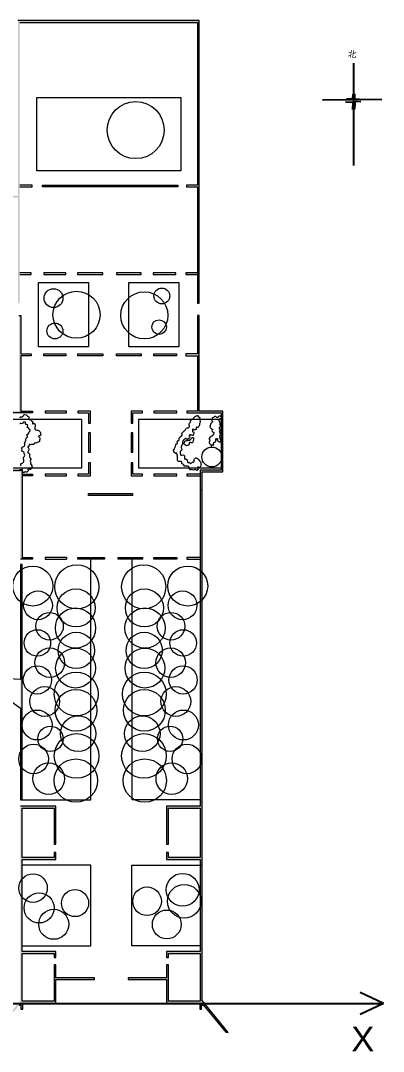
# Model space of a CAD drawing. Header units: millimetres. Extents: x 649586 to 788004, y 156365 to 293101.
# Drawn here: x 740442 to 788004, y 157340 to 292467 of the extents above; entities that cross this region are included whole.
import ezdxf

# ---------------------------------------------------------------- set-up
doc = ezdxf.new("R2010")
doc.units = ezdxf.units.MM
for name, color, linetype in [('archi', 7, 'Continuous'), ('rock', 30, 'Continuous'), ('坐标系', 7, 'Continuous'), ('比例尺、指北针', 7, 'Continuous')]:
    doc.layers.add(name, color=color, linetype=linetype)
for name, color, linetype, lineweight in [('archiw', 255, 'Continuous', 0), ('plant', 90, 'Continuous', 0), ('road', 50, 'Continuous', 0)]:
    doc.layers.add(name, color=color, linetype=linetype, lineweight=lineweight)
doc.styles.get("Standard").update_dxf_attribs({"font": 'arial.ttf'})

msp = doc.modelspace()

# ---------------------------------------------------------------- hatches: boundary and pattern name
at = {"layer": 'archiw', "lineweight": 15}
h = msp.add_hatch(color=0, dxfattribs=at)
h.dxf.hatch_style = 1
h.paths.add_polyline_path([(661537, 169234), (661298, 169215), (661383, 168167), (661622, 168187)])
h.paths.add_polyline_path([(661817, 184138), (661577, 184127), (661602, 183578), (661842, 183588)])
h.paths.add_polyline_path([(661769, 185224), (661529, 185213), (661552, 184686), (661792, 184697)])
h.paths.add_polyline_path([(661125, 192974), (661365, 192988), (661314, 193881), (661074, 193868)])
h.paths.add_polyline_path([(661186, 196156), (660946, 196142), (660992, 195335), (661231, 195349)])
h.paths.add_polyline_path([(763625, 292227), (763625, 259422), (762122, 259422), (762122, 259182), (763625, 259182), (763625, 255406), (763865, 255406), (763865, 292227), (763865, 292467), (740086, 292467), (740086, 292227), (740086, 269506), (726598, 269506), (726598, 269035), (724257, 269035), (724257, 284312), (704266, 284312), (704266, 279065), (668998, 279065), (667715, 277743), (665356, 262079), (663663, 258059), (663663, 234492), (660462, 230565), (653640, 230565), (653640, 207333), (657864, 207333), (657864, 201885), (660763, 201885), (660872, 197588), (656789, 197450), (657658, 181179), (660398, 181179), (661138, 171221), (657138, 170775), (657576, 163625), (702454, 162314), (703246, 163037), (704943, 162990), (707445, 162920), (707452, 163160), (705189, 163223), (705263, 165876), (705270, 166116), (705315, 167725), (707292, 167670), (707298, 167909), (706089, 167943), (706115, 168857), (705875, 168863), (705849, 167950), (705081, 167971), (704949, 163230), (703156, 163280), (702364, 162556), (661981, 163737), (661886, 164916), (661646, 164897), (661739, 163744), (657802, 163859), (657629, 166687), (660311, 166936), (660288, 167175), (657614, 166927), (657391, 170562), (661156, 170981), (661240, 169934), (661479, 169953), (661394, 171008), (660639, 181179), (661950, 181179), (661931, 181589), (661692, 181578), (661699, 181419), (660621, 181419), (657886, 181419), (657669, 185465), (659444, 185526), (659664, 182433), (661649, 182522), (661660, 182289), (661899, 182300), (661870, 182963), (661630, 182953), (661639, 182762), (659887, 182684), (659667, 185773), (657657, 185705), (657580, 187139), (661433, 187344), (661446, 187062), (661686, 187072), (661662, 187597), (657567, 187378), (657431, 189926), (661524, 190161), (661424, 191931), (661185, 191918), (661271, 190387), (657419, 190166), (657042, 197218), (660878, 197348), (660894, 197064), (661133, 197077), (661118, 197356), (660997, 202125), (658104, 202125), (658104, 207573), (653880, 207573), (653880, 230325), (660576, 230325), (663903, 234407), (663903, 258011), (665589, 262013), (667941, 277631), (669100, 278825), (704266, 278825), (704266, 254756), (702638, 254756), (702638, 254516), (702638, 253640), (702878, 253640), (702878, 254516), (704266, 254516), (704266, 251633), (704506, 251633), (704506, 265403), (724017, 265403), (724017, 251681), (724257, 251681), (724257, 252385), (725370, 252385), (725370, 252625), (724257, 252625), (724257, 265883), (724017, 265883), (724017, 265643), (704506, 265643), (704506, 278825), (704506, 284072), (724017, 284072), (724017, 268795), (724017, 267474), (724257, 267474), (724257, 268181), (724497, 268181), (724497, 268795), (726598, 268795), (726598, 252382), (727078, 252382), (727078, 252622), (726838, 252622), (726838, 269266), (740086, 269266), (740086, 255406), (740326, 255406), (740326, 292227)])
h = msp.add_hatch(color=0, dxfattribs=at)
h.dxf.hatch_style = 1
h.paths.add_polyline_path([(763625, 292227), (763625, 259182), (763625, 255406), (763865, 255406), (763865, 292227), (763865, 292467), (740086, 292467), (740086, 292227), (740086, 255406), (740326, 255406), (740326, 259182), (740326, 292227)])
h = msp.add_hatch(color=0, dxfattribs=at)
h.dxf.hatch_style = 1
h.paths.add_polyline_path([(740662, 232779), (740662, 233019), (740662, 233306), (740662, 233546), (737465, 233546), (737465, 241038), (740463, 241038), (740463, 241278), (740463, 253800), (740223, 253800), (740223, 241278), (737225, 241252), (737225, 233280), (740422, 233306), (740422, 221849), (740662, 221849), (740662, 222089)])
h = msp.add_hatch(color=0, dxfattribs=at)
h.dxf.hatch_style = 1
h.paths.add_polyline_path([(763625, 253800), (763625, 241038), (766722, 241038), (766722, 233546), (763990, 233546), (763990, 233306), (763990, 233019), (763990, 232779), (763990, 230935), (764230, 230935), (764230, 233306), (766962, 233306), (766962, 241278), (763865, 241278), (763865, 253800)])
h = msp.add_hatch(color=0, dxfattribs=at)
h.dxf.hatch_style = 1
h.paths.add_polyline_path([(755126, 230455), (749343, 230455), (749343, 230215), (755126, 230215)])
h = msp.add_hatch(color=0, dxfattribs=at)
h.dxf.hatch_style = 1
h.paths.add_polyline_path([(763990, 230935), (763990, 189484), (759577, 189484), (759577, 184523), (759817, 184523), (759817, 189244), (763990, 189244), (763990, 182749), (759817, 182749), (759817, 183411), (759577, 183411), (759577, 182509), (763990, 182509), (763990, 170429), (759577, 170429), (759577, 169639), (759817, 169639), (759817, 170189), (763990, 170189), (763990, 163902), (759817, 163902), (759817, 168699), (759577, 168699), (759577, 167003), (754531, 167003), (754531, 166763), (759577, 166763), (759577, 163662), (763934, 163662), (763934, 162896), (764174, 162896), (764174, 163391), (764414, 163391), (767343, 159838), (767660, 159830), (764230, 163992), (764230, 189484), (764230, 230935)])
h = msp.add_hatch(color=0, dxfattribs=at)
h.dxf.hatch_style = 1
h.paths.add_polyline_path([(745074, 189484), (740422, 189484), (740422, 163992), (736991, 159830), (737308, 159838), (740238, 163391), (740478, 163391), (740478, 162896), (740718, 162896), (740718, 163662), (745074, 163662), (745074, 166763), (750120, 166763), (750120, 167003), (745074, 167003), (745074, 168699), (744834, 168699), (744834, 163902), (740662, 163902), (740662, 170189), (744834, 170189), (744834, 169639), (745074, 169639), (745074, 170429), (740662, 170429), (740662, 182509), (745074, 182509), (745074, 183411), (744834, 183411), (744834, 182749), (740662, 182749), (740662, 189244), (744834, 189244), (744834, 184523), (745074, 184523)])
h.paths.add_polyline_path([(740422, 190311), (740662, 190311), (740662, 221181), (740422, 221181)])

# ---------------------------------------------------------------- linework, layer by layer
at = {"layer": 'archi', "lineweight": 15}
for p, q in [((747920, 248763), (747920, 248523)), ((762122, 248763), (762122, 248523)), ((746475, 222089), (746475, 221849))]:
    msp.add_line(p, q, dxfattribs=at)
for points in [[(740326, 292227), (763625, 292227), (763625, 270902), (762201, 270902), (762201, 270662), (763625, 270662), (763625, 259422), (762122, 259422), (762122, 259182), (763625, 259182), (763625, 255406), (763865, 255406), (763865, 292227), (763865, 292467), (740086, 292467)], [(740326, 270662), (741975, 270662), (741975, 270902), (740326, 270902)], [(743315, 270902), (761047, 270902), (761047, 270662), (743315, 270662), (743315, 270902)], [(740326, 259182), (741830, 259182), (741830, 259422), (740326, 259422)], [(740223, 253800), (740463, 253800), (740463, 248763), (741830, 248763), (741830, 248523), (740463, 248523), (740463, 241278), (741996, 241278), (741996, 241038), (740463, 241038), (737465, 241038)], [(762122, 248523), (763625, 248523), (763625, 241278), (762255, 241278), (762255, 241038), (763625, 241038), (766722, 241038), (766722, 233546), (763990, 233546), (763990, 233306), (763990, 233019), (762255, 233019), (762255, 232779), (763990, 232779), (763990, 222089), (762255, 222089), (762255, 221849), (763990, 221849), (763990, 189484), (759577, 189484), (759577, 184523), (759817, 184523), (759817, 189244), (763990, 189244), (763990, 182749), (759817, 182749), (759817, 183411), (759577, 183411), (759577, 182509), (763990, 182509), (763990, 170429), (759577, 170429), (759577, 169639), (759817, 169639), (759817, 170189), (763990, 170189), (763990, 163902), (759817, 163902), (759817, 168699), (759577, 168699), (759577, 167003), (754531, 167003), (754531, 166763), (759577, 166763), (759577, 163662), (763934, 163662), (763934, 162896), (764174, 162896), (764174, 163391), (764414, 163391), (767343, 159838), (767660, 159830), (764230, 163992), (764230, 189484), (764230, 233306), (766962, 233306), (766962, 241278), (763865, 241278), (763865, 253800), (763625, 253800), (763625, 248763), (762122, 248763)], [(747920, 248763), (751206, 248763), (751206, 248523), (747920, 248523)], [(757895, 248763), (760886, 248763), (760886, 248523), (757895, 248523), (757895, 248763)], [(737465, 233546), (740662, 233546), (740662, 233306), (740662, 233019), (741996, 233019), (741996, 232779), (740662, 232779), (740662, 222089), (741996, 222089), (741996, 221849), (740662, 221849), (740422, 221849)], [(746475, 222089), (743662, 222089), (743662, 221849), (746475, 221849)], [(747935, 221849), (747935, 222089), (751441, 222089), (751441, 221849), (747935, 221849)], [(756438, 222089), (756438, 221849), (753251, 221849), (753251, 222089), (756438, 222089)], [(760930, 221849), (757904, 221849), (757904, 222089), (760930, 222089), (760930, 221849)], [(740422, 206095), (738007, 206226), (737895, 204168), (740422, 202334), (740422, 190311), (740662, 190311), (740662, 221181), (740422, 221181), (740422, 206095)], [(740238, 163391), (740478, 163391), (740478, 162896), (740718, 162896), (740718, 163662), (745074, 163662), (745074, 166763), (750120, 166763), (750120, 167003), (745074, 167003), (745074, 168699), (744834, 168699), (744834, 163902), (740662, 163902), (740662, 170189), (744834, 170189), (744834, 169639), (745074, 169639), (745074, 170429), (740662, 170429), (740662, 182509), (745074, 182509), (745074, 183411), (744834, 183411), (744834, 182749), (740662, 182749), (740662, 189244), (744834, 189244), (744834, 184523), (745074, 184523), (745074, 189484), (740662, 189484), (740422, 189484)]]:
    msp.add_lwpolyline(points, dxfattribs=at)
for points in [[(746377, 259182), (746377, 259422), (743470, 259422), (743470, 259182)], [(751206, 259182), (751206, 259422), (747920, 259422), (747920, 259182)], [(756265, 259182), (756265, 259422), (753035, 259422), (753035, 259182)], [(760809, 259182), (760809, 259422), (757808, 259422), (757808, 259182)], [(743470, 248523), (743470, 248763), (746377, 248763), (746377, 248523)], [(753035, 248523), (753035, 248763), (756265, 248763), (756265, 248523)], [(743662, 241038), (746475, 241038), (746475, 241278), (743662, 241278)], [(747935, 241038), (749343, 241038), (749343, 239714), (749583, 239714), (749583, 241278), (747935, 241278)], [(756438, 241278), (754934, 241278), (754934, 239714), (755174, 239714), (755174, 241038), (756438, 241038)], [(760930, 241278), (757904, 241278), (757904, 241038), (760930, 241038)], [(749343, 238429), (749343, 235898), (749583, 235898), (749583, 238429)], [(754934, 238429), (754934, 235898), (755174, 235898), (755174, 238429)], [(749343, 234483), (749343, 233019), (747935, 233019), (747935, 232779), (749583, 232779), (749583, 234483)], [(754934, 234483), (754934, 232779), (756438, 232779), (756438, 233019), (755174, 233019), (755174, 234483)], [(746475, 233019), (743662, 233019), (743662, 232779), (746475, 232779)], [(757904, 232779), (760930, 232779), (760930, 233019), (757904, 233019)], [(749343, 230455), (755126, 230455), (755126, 230215), (749343, 230215)]]:
    msp.add_lwpolyline(points, close=True, dxfattribs=at)
at = {"layer": 'archiw', "lineweight": 15}
for p, q in [((763625, 259422), (763625, 259182)), ((740463, 241278), (740463, 241038)), ((740662, 233019), (740662, 232779)), ((763990, 233019), (763990, 232779)), ((763990, 230935), (764230, 230935)), ((740662, 222089), (740662, 221849)), ((763990, 222089), (763990, 221849))]:
    msp.add_line(p, q, dxfattribs=at)
at = {"layer": 'plant', "lineweight": 15}
for centre, radius in [((755536, 278108), 3736), ((744758, 256085), 1238), ((747770, 253900), 3083), ((756660, 253828), 3083), ((758954, 256372), 1040), ((744938, 251786), 1040), ((758596, 252288), 959), ((765512, 235265), 1305), ((742038, 218345), 2622), ((747808, 218239), 2896), ((756578, 218239), 2896), ((762348, 218345), 2622), ((742719, 215812), 1885), ((747710, 215471), 2494), ((756676, 215471), 2494), ((761668, 215812), 1885), ((744233, 213074), 1809), ((747638, 212834), 2638), ((756748, 212834), 2638), ((760154, 213074), 1809), ((742640, 210881), 1741), ((747744, 209902), 2383), ((756642, 209902), 2383), ((761747, 210881), 1741), ((744268, 208299), 1941), ((747640, 207582), 2610), ((756746, 207582), 2610), ((760118, 208299), 1941), ((742640, 206035), 1852), ((747728, 204185), 2876), ((756658, 204185), 2876), ((761747, 206035), 1852), ((743595, 203205), 1949), ((747710, 202058), 2739), ((756676, 202058), 2739), ((760791, 203205), 1949), ((742604, 200127), 1963), ((761782, 200127), 1963), ((747992, 198990), 2328), ((756395, 198990), 2328), ((744349, 198318), 1658), ((747781, 196075), 2923), ((756606, 196075), 2923), ((760038, 198318), 1658), ((742149, 195675), 1941), ((762237, 195675), 1941), ((744127, 193100), 2067), ((747675, 192837), 2844), ((756711, 192837), 2844), ((760260, 193100), 2067), ((742075, 178744), 1867), ((761685, 178526), 2154), ((747583, 176778), 1777), ((757025, 177018), 1875), ((761899, 177018), 2206), ((742862, 176144), 1970), ((744786, 174004), 1972), ((759605, 173982), 1891)]:
    msp.add_circle(centre, radius, dxfattribs=at)
at = {"layer": 'road', "lineweight": 15}
for points in [[(742551, 282384), (761431, 282384), (761431, 272793), (742551, 272793), (742551, 282384)], [(742795, 258117), (749338, 258117), (749338, 249690), (742795, 249690), (742795, 258117)], [(754627, 258117), (761170, 258117), (761170, 249690), (754627, 249690), (754627, 258117)], [(737465, 233826), (748449, 233826), (748449, 240163), (737465, 240163)], [(766722, 240163), (755883, 240163), (755883, 233826), (766722, 233826)], [(740662, 190311), (749658, 190311), (749658, 221849)], [(763990, 190311), (755085, 190311), (755085, 221849)], [(740662, 171180), (740662, 171180), (749631, 171180), (749631, 181744), (740662, 181744)], [(763990, 171180), (755026, 171180), (755026, 181744), (764230, 181744)]]:
    msp.add_lwpolyline(points, dxfattribs=at)
at = {"layer": 'rock', "lineweight": 15}
for points in [[(740339, 240399, -0.5252158), (740548, 240506, 0.5383869), (740768, 240625, -0.3947693), (741000, 240834, -0.258985), (741286, 240667, 0.2018908), (741423, 240566, -0.6350531), (741482, 240274, 1.0018671), (741566, 240163, -0.5945686), (741804, 240054, 0.3916201), (741905, 239959, -0.4975737), (742010, 239818, 0.071249), (741984, 239635, 0.9997342), (742092, 239635, -0.6684259), (742200, 239680, -0.0427456), (742357, 239494, -0.3167863), (742357, 239315, 0.2647593), (742319, 238928, 0.3356773), (742578, 238786, -0.313146), (742941, 238606, -0.06217), (743096, 238217, -0.5033354), (742956, 238044, 0.1347572), (742794, 238006, 0.5957345), (742794, 237942, -0.1108158), (742971, 237787, -0.3217587), (742973, 237607, 0.1902017), (742901, 237308, -0.5158506), (742829, 237240, 0.3326842), (742632, 237145, -0.3254284), (742524, 237091, 0.0843376), (742307, 237091, 0.3303036), (742198, 236977, -0.5055603), (742052, 236896, 0.2173182), (741845, 236896, -0.2231395), (741631, 236899, 0.7748096), (741579, 236837, -0.5992233), (741557, 236794, 0.6066296), (741514, 236706, -0.3300056), (741514, 236639, -0.2137735), (741400, 236575, 0.7894522), (741391, 236513, -0.3198121), (741518, 236316, -0.1515618), (741389, 235957, 0.5676705), (741461, 235779, -0.478083), (741626, 235495, 0.2886552), (741700, 235123, -0.3503906), (741724, 234844, 0.3034552), (741724, 234589, -0.2479499), (741747, 234364, 0.5699991), (741798, 234299, -0.5068189), (741874, 234217, 0.2226731), (741936, 233975, -0.5536809), (741874, 233789, 0.2600098), (741787, 233708, -0.532664), (741625, 233662, 0.3201321), (741420, 233679, 0.5301929), (741413, 233554, -0.4928372), (741413, 233444, 0.1010229), (741286, 233298, -0.5843864), (741139, 233298, 0.5843864), (741002, 233298, -0.4031607), (740783, 233232, -0.3103394), (740694, 233397, 0.1049963), (740675, 233581, 0.6147725), (740507, 233608, -0.5107625), (740314, 233608, 0.3997749)], [(763629, 240688, -0.1345545), (763982, 240220, -0.243683), (763967, 240061, 0.2966096), (763967, 239916, -0.3531557), (763946, 239717, 0.1927085), (763890, 239585, -0.1663826), (763740, 239172, -0.3923199), (763564, 239147, 0.5685384), (763475, 239106, -0.1125343), (763384, 238840, -0.3547025), (763268, 238800, -0.0266242), (763057, 238890, 0.6920116), (762971, 238808, -0.1951322), (762972, 238669, 0.4924639), (763034, 238567, -0.5619663), (763139, 238339, 0.1258719), (763070, 238144, -0.592969), (762934, 238085, 0.1190532), (762747, 238170, 0.3896801), (762557, 238052, 0.2551692), (762579, 237956, -0.3807255), (762579, 237774, -0.0399837), (762385, 237589, -0.5039833), (762208, 237634, 0.4749917), (762112, 237664, -0.004124), (761846, 237489, 0.1597652), (761701, 237311, 0.1166102), (761681, 237154, -0.2004411), (761574, 236804, 0.3221689), (761546, 236376, -0.4511617), (761452, 236064, 0.3440781), (761359, 235884, -0.0478137), (761383, 235613, 0.557623), (761550, 235509, -0.2259634), (761858, 235513, -0.4087012), (761946, 235283, 0.2084409), (761946, 235024, 0.4350638), (762017, 234999, -0.4160312), (762189, 234944, -0.063253), (762310, 234612, 0.4964803), (762449, 234549, -0.4089172), (762638, 234494, 0.5841626), (762873, 234494, -0.2874789), (763066, 234599, 0.4790566), (763196, 234742, -0.2302319), (763313, 235123, -0.3560395), (763498, 235148, -0.1269985), (764006, 234624, -0.2210459), (764050, 234081, -0.0704847), (763964, 233922, -0.5054401), (763785, 233922, 0.1319014), (763731, 233965, 0.5974142), (763685, 233929, -0.2818019), (763651, 233841, 0.5931223), (763673, 233684, -0.4108175), (763708, 233611, -0.3173406), (763557, 233505, -0.2060915), (763441, 233555, 0.3881485), (763198, 233574, -0.3453206), (762989, 233574, 0.3024643), (762752, 233592, -0.5650872), (762604, 233677, 0.1504767), (762511, 233954, 0.2143728), (762353, 234046, 0.0527565), (761978, 234046, -0.4126806), (761870, 234133, 0.367105), (761632, 234357, -0.5531919), (761579, 234452, 0.4423966), (761511, 234653, 0.1756804), (761221, 234670, -0.4955129), (761022, 234816, -0.009142), (761022, 235121, 0.0849914), (760935, 235690, 0.4906442), (760778, 235745, -0.2954805), (760689, 235745, -0.1703287), (760515, 235971, -0.2336308), (760553, 236247, 0.1026087), (760802, 236848, -0.3019837), (760985, 237036, 0.5539993), (761019, 237130, -0.2730124), (760994, 237326, -0.3126495), (761182, 237444, 0.4555117), (761244, 237509, -0.0472269), (761244, 237707, -0.2582932), (761334, 237839, 0.1203338), (761595, 238061, 0.2590271), (761611, 238196, -0.2558295), (761636, 238408, -0.0994354), (761938, 238694, 0.1976574), (762068, 238876, -0.3783016), (762366, 239088, 0.5662654), (762565, 239351, -0.3267644), (762669, 239762, 0.3059513), (762710, 239902, -0.3575124), (762789, 240102, 0.0830904), (763172, 240405, -0.0620044), (763487, 240678, -0.2570019), (763629, 240688, 0.4784947)], [(766657, 240615, 0.3466804), (766329, 240483, -0.5798884), (766133, 240483, 0.1904824), (766045, 240553, 0.2298901), (765815, 240518, -0.0299654), (765614, 240395, 0.3413891), (765554, 240265, -0.1943088), (765530, 240110, 0.4002605), (765562, 239972, -0.5374607), (765562, 239842, 0.2351732), (765313, 239411, -0.0833046), (765273, 239241, 0.3500051), (765305, 239130, -0.1168574), (765471, 238941, 0.2692312), (765534, 238901, -0.6867456), (765566, 238810, 0.3889662), (765538, 238593, 0.270427), (765687, 238525, -0.4911043), (765792, 238415, -0.2728685), (765382, 237916, 0.2622742), (765170, 237668, 0.3323243), (765218, 237568, -0.3539096), (765270, 237449, -0.0481729), (765170, 237190, 0.4017619), (765222, 237023, -0.219751), (765417, 236756, 0.8183262), (765533, 236756, -0.4831419), (765728, 236855, 0.8518409), (765776, 236927, -0.6443349), (765867, 237202, 0.4035853), (766015, 237377, -0.2452635), (766142, 237668, -0.4820127), (766266, 237640, -0.4187729), (766227, 237531, 0.5873874), (766220, 237436, -0.0851997), (766392, 237275, 0.5976881), (766651, 237315, 0.1706815), (766651, 237571, -0.0531305), (766566, 237931, -0.1465577), (766598, 238123, 0.1833947), (766622, 238380, 0.0943476), (766502, 238624, -0.8159802), (766562, 238692, 0.9493701), (766642, 238816, -0.2899526), (766514, 239136, -0.4134533), (766630, 239216, 0.5834945), (766670, 239265, -0.1077063), (766601, 239733, 0.2339581), (766488, 240008, -0.689313), (766579, 240253, 0.7996305), (766657, 240615, 2.163328)], [(740761, 239693, 0.1319437), (740647, 239658, -0.3687226), (740348, 239702, -0.0709138)], [(740397, 234192, 0.7866208), (740484, 234290, -0.5339413), (740525, 234394, 0.2351275), (740860, 234666, 0.2174633), (740860, 234857, -0.3038626), (740947, 235390, 0.3946247), (740947, 235638, -0.2175754), (740887, 235820, 0.283407), (740834, 235929, 0.0916615), (740645, 236007, -0.506844), (740596, 236115, 0.2446829), (740604, 236388, -0.4229239), (740667, 236559, 0.0539964), (740947, 236722, 0.3275486), (741004, 236905, -0.1849471), (741012, 237138, -0.0131539), (741095, 237319, 0.1336132), (741145, 237579, -0.2937293), (741273, 237818, 0.5215319), (741299, 238065, -0.5480467), (741321, 238216, 0.2049683), (741531, 238444, -0.1273476), (741660, 238635, 0.5116341), (741638, 238856, -0.2134517), (741524, 239014, 0.4457651), (741435, 239065, -0.4570266), (741351, 239117, -0.1160223), (741370, 239413, 0.5197306), (741312, 239487, -0.3529837), (741076, 239658, -0.1331995), (741076, 239739, 0.5398635), (741004, 239820, -0.0723629), (740852, 239820, 0.5654098), (740789, 239744, -0.4482352), (740761, 239693, -11.4632456)], [(761914, 237270, 0.0237433), (761820, 237043, 0.4281828), (761868, 236946, -0.1658283), (762070, 236801, 0.4090472), (762194, 236778, -0.1741282), (762436, 236841, 0.2057548), (762580, 236887, 0.2393665), (762600, 236939, -0.0445961), (762600, 237161, -0.5958096), (762689, 237199, 0.421927), (763044, 237246, 0.1119227), (763121, 237418, 0.0048993), (763174, 237701, 0.4271519), (763121, 237773, 0.0660964), (762940, 237773, 0.2718436), (762851, 237704, -0.2441741), (762745, 237612, 0.3226127), (762642, 237492, -0.4060016), (762539, 237403, 0.0960272), (762060, 237339, 0.0031989), (761966, 237307, 0.1419816), (761914, 237270, 5.3105271)]]:
    msp.add_lwpolyline(points, format="xyb", dxfattribs=at)
at = {"layer": '坐标系'}
for points in [[(788004, 163625), (784962, 165056)], [(657576, 163625), (788004, 163625)], [(788004, 163625), (784962, 162194)]]:
    msp.add_lwpolyline(points, dxfattribs=at)
at = {"layer": '比例尺、指北针'}
for p, q in [((784088, 286893), (784088, 273455)), ((783987, 282816), (783960, 282180)), ((784218, 282858), (784217, 282178)), ((787795, 282126), (780004, 282034)), ((783038, 281804), (783987, 281788)), ((783960, 282180), (783181, 282176)), ((783987, 281788), (783972, 280831)), ((784217, 282178), (784834, 282205)), ((784262, 281707), (784231, 280863)), ((785063, 281840), (784471, 281852))]:
    msp.add_line(p, q, dxfattribs=at)
msp.add_arc((784467, 281635), 217, 88.8608, 160.69351, dxfattribs=at)

# ---------------------------------------------------------------- texts
at = {"layer": '坐标系', "lineweight": 53}
msp.add_text('X', height=3240, dxfattribs=at).set_placement((783797, 157340))
at = {"layer": '比例尺、指北针', "lineweight": 53}
msp.add_text('北', height=814, rotation=352.73805, dxfattribs=at).set_placement((783291, 287730))

doc.saveas('drawing.dxf')
